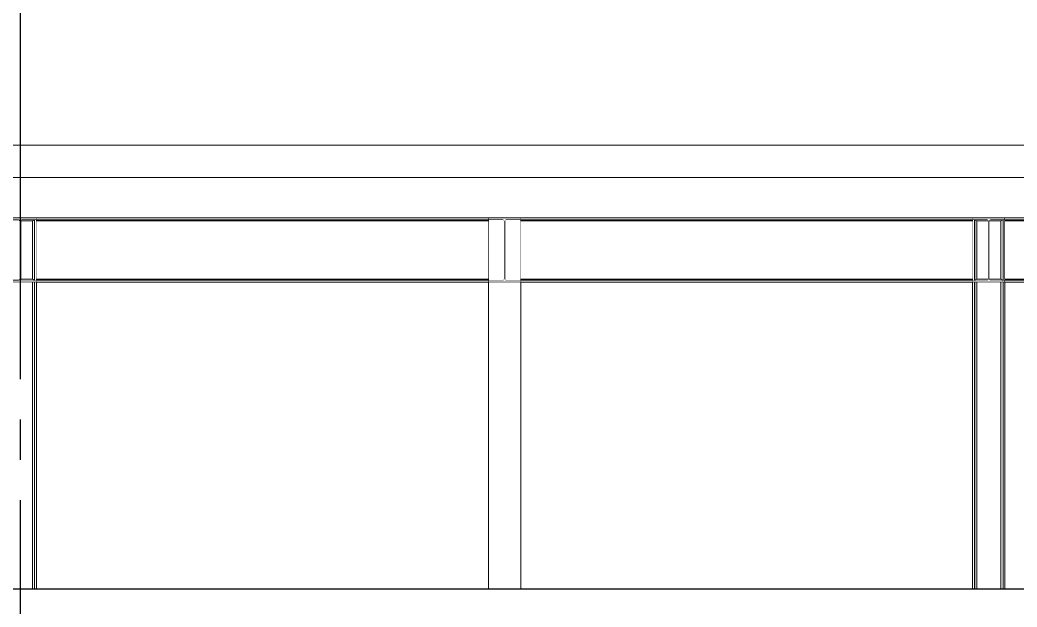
# Model space of a CAD drawing. Extents: x -3080 to 28500, y -1326 to 31609.
# Drawn here: x 13920 to 14538, y 27365 to 27728 of the extents above; entities that cross this region are included whole.
import ezdxf
from ezdxf.xclip import XClip

# ---------------------------------------------------------------- set-up
doc = ezdxf.new("R2010")
doc.units = 0
doc.header["$LTSCALE"] = 100
doc.header["$XCLIPFRAME"] = 2
doc.linetypes.add('188K-SM-07-F10-MECH-CR PIPE-Y2257103$0$X-S-FAB_SL ALL$0$COL-CEN-LIN', pattern=[3.25, 2.5, -0.25, 0.25, -0.25])
doc.linetypes.add('188K-SM-07-F10-MECH-CR PIPE-Y2257103$0$X-S-FAB_SL ALL$0$Wipeout_Contour', pattern=[1, 0, -1])
for name, color, linetype in [('0-xref', 8, 'Continuous'), ('188K-SM-07-F10-MECH-CR PIPE-Y2257103$0$X-S-FAB_SL ALL$0$ASP_1', 1, 'Continuous'), ('188K-SM-07-F10-MECH-CR PIPE-Y2257103$0$X-S-FAB_SL ALL$0$CCL', 15, '188K-SM-07-F10-MECH-CR PIPE-Y2257103$0$X-S-FAB_SL ALL$0$COL-CEN-LIN'), ('188K-SM-07-F10-MECH-CR PIPE-Y2257103$0$X-S-FAB_SL ALL$0$Hattch', 7, 'Continuous'), ('188K-SM-07-F10-MECH-CR PIPE-Y2257103$0$X-S-FAB_SL ALL$0$S-BEAM', 7, 'Continuous'), ('188K-SM-07-F10-MECH-CR PIPE-Y2257103$0$X-S-FAB_SL ALL$0$S-COL', 7, 'Continuous'), ('188K-SM-07-F10-MECH-CR PIPE-Y2257103$0$X-S-FAB_SL ALL$0$S-SLAB', 7, 'Continuous')]:
    doc.layers.add(name, color=color, linetype=linetype)

# ---------------------------------------------------------------- blocks, each defined once
blk = doc.blocks.new('188K-SM-07-F10-MECH-CR PIPE-Y2257103$0$X-S-FAB_SL ALL$0$剖面元素_242_3', base_point=(23061.26, -8263.06))
at = {"layer": '188K-SM-07-F10-MECH-CR PIPE-Y2257103$0$X-S-FAB_SL ALL$0$S-SLAB', "color": 15, "lineweight": 0}
for p, q in [((40656.26, -6943.06), (24906.26, -6943.06)), ((40656.26, -6963.06), (24906.26, -6963.06))]:
    blk.add_line(p, q, dxfattribs=at)
blk = doc.blocks.new('188K-SM-07-F10-MECH-CR PIPE-Y2257103$0$X-S-FAB_SL ALL$0$剖面元素_1307_3', base_point=(23061.26, -8263.06))
at = {"layer": '188K-SM-07-F10-MECH-CR PIPE-Y2257103$0$X-S-FAB_SL ALL$0$S-BEAM', "color": 2, "lineweight": 0}
for p, q in [((36971.26, -6988.06), (36971.26, -6989.36)), ((36991.26, -6988.06), (36971.26, -6988.06)), ((36991.26, -6988.06), (36991.26, -6989.36)), ((36971.26, -7026.76), (36971.26, -7028.06)), ((36991.26, -7028.06), (36971.26, -7028.06)), ((36991.26, -7026.76), (36991.26, -7028.06))]:
    blk.add_line(p, q, dxfattribs=at)
at = {"layer": '188K-SM-07-F10-MECH-CR PIPE-Y2257103$0$X-S-FAB_SL ALL$0$S-BEAM', "color": 2, "lineweight": 0, "flags": 128}
for points in [[(36980.69, -6989.54), (36980.26, -6989.36), (36971.26, -6989.36)], [(36980.69, -6989.54), (36980.86, -6989.96), (36980.86, -7026.16), (36980.69, -7026.59)], [(36981.84, -6989.54), (36981.66, -6989.96), (36981.66, -7026.16), (36981.84, -7026.59)], [(36991.26, -6989.36), (36982.26, -6989.36), (36981.84, -6989.54)], [(36980.69, -7026.59), (36980.26, -7026.76), (36971.26, -7026.76)], [(36981.84, -7026.59), (36982.26, -7026.76), (36991.26, -7026.76)]]:
    blk.add_lwpolyline(points, dxfattribs=at)
blk = doc.blocks.new('188K-SM-07-F10-MECH-CR PIPE-Y2257103$0$X-S-FAB_SL ALL$0$剖面元素_1308_3', base_point=(23061.26, -8263.06))
at = {"layer": '188K-SM-07-F10-MECH-CR PIPE-Y2257103$0$X-S-FAB_SL ALL$0$S-BEAM', "color": 2, "lineweight": 0}
for p, q in [((37271.26, -6988.06), (37271.26, -6989.36)), ((37291.26, -6988.06), (37271.26, -6988.06)), ((37291.26, -6988.06), (37291.26, -6989.36)), ((37271.26, -7026.76), (37271.26, -7028.06)), ((37291.26, -7028.06), (37271.26, -7028.06)), ((37291.26, -7026.76), (37291.26, -7028.06))]:
    blk.add_line(p, q, dxfattribs=at)
at = {"layer": '188K-SM-07-F10-MECH-CR PIPE-Y2257103$0$X-S-FAB_SL ALL$0$S-BEAM', "color": 2, "lineweight": 0, "flags": 128}
for points in [[(37280.69, -6989.54), (37280.26, -6989.36), (37271.26, -6989.36)], [(37280.69, -6989.54), (37280.86, -6989.96), (37280.86, -7026.16), (37280.69, -7026.59)], [(37281.84, -6989.54), (37281.66, -6989.96), (37281.66, -7026.16), (37281.84, -7026.59)], [(37291.26, -6989.36), (37282.26, -6989.36), (37281.84, -6989.54)], [(37280.69, -7026.59), (37280.26, -7026.76), (37271.26, -7026.76)], [(37281.84, -7026.59), (37282.26, -7026.76), (37291.26, -7026.76)]]:
    blk.add_lwpolyline(points, dxfattribs=at)
blk = doc.blocks.new('188K-SM-07-F10-MECH-CR PIPE-Y2257103$0$X-S-FAB_SL ALL$0$剖面元素_1311_3', base_point=(23061.26, -8263.06))
at = {"layer": '188K-SM-07-F10-MECH-CR PIPE-Y2257103$0$X-S-FAB_SL ALL$0$S-BEAM', "color": 2, "lineweight": 0}
for p, q in [((37571.26, -6988.06), (37571.26, -6989.36)), ((37591.26, -6988.06), (37571.26, -6988.06)), ((37591.26, -6988.06), (37591.26, -6989.36)), ((37571.26, -7026.76), (37571.26, -7028.06)), ((37591.26, -7028.06), (37571.26, -7028.06)), ((37591.26, -7026.76), (37591.26, -7028.06))]:
    blk.add_line(p, q, dxfattribs=at)
at = {"layer": '188K-SM-07-F10-MECH-CR PIPE-Y2257103$0$X-S-FAB_SL ALL$0$S-BEAM', "color": 2, "lineweight": 0, "flags": 128}
for points in [[(37580.69, -6989.54), (37580.26, -6989.36), (37571.26, -6989.36)], [(37580.69, -6989.54), (37580.86, -6989.96), (37580.86, -7026.16), (37580.69, -7026.59)], [(37581.84, -6989.54), (37581.66, -6989.96), (37581.66, -7026.16), (37581.84, -7026.59)], [(37591.26, -6989.36), (37582.26, -6989.36), (37581.84, -6989.54)], [(37580.69, -7026.59), (37580.26, -7026.76), (37571.26, -7026.76)], [(37581.84, -7026.59), (37582.26, -7026.76), (37591.26, -7026.76)]]:
    blk.add_lwpolyline(points, dxfattribs=at)
blk = doc.blocks.new('188K-SM-07-F10-MECH-CR PIPE-Y2257103$0$X-S-FAB_SL ALL$0$剖面元素_2078_3', base_point=(23061.26, -8263.06))
at = {"color": 254, "linetype": '188K-SM-07-F10-MECH-CR PIPE-Y2257103$0$X-S-FAB_SL ALL$0$Wipeout_Contour', "lineweight": 0, "ltscale": 150542.220377}
blk.add_wipeout([(36980.86, -6989.96), (36973.76, -6989.96), (36973.76, -7026.16), (36980.86, -7026.16)], dxfattribs=at).dxf.layer = '188K-SM-07-F10-MECH-CR PIPE-Y2257103$0$X-S-FAB_SL ALL$0$Hattch'
at = {"color": 254, "linetype": '188K-SM-07-F10-MECH-CR PIPE-Y2257103$0$X-S-FAB_SL ALL$0$Wipeout_Contour', "lineweight": 0, "ltscale": 150594.687834}
blk.add_wipeout([(36991.26, -6989.36), (36990.06, -6989.36), (36990.06, -7026.76), (36991.26, -7026.76)], dxfattribs=at).dxf.layer = '188K-SM-07-F10-MECH-CR PIPE-Y2257103$0$X-S-FAB_SL ALL$0$Hattch'
at = {"color": 254, "linetype": '188K-SM-07-F10-MECH-CR PIPE-Y2257103$0$X-S-FAB_SL ALL$0$Wipeout_Contour', "lineweight": 0, "ltscale": 150681.43662}
blk.add_wipeout([(36990.06, -7218.06), (36991.26, -7218.06), (36991.26, -7028.06), (36990.06, -7028.06)], dxfattribs=at).dxf.layer = '188K-SM-07-F10-MECH-CR PIPE-Y2257103$0$X-S-FAB_SL ALL$0$Hattch'
at = {"color": 254, "linetype": '188K-SM-07-F10-MECH-CR PIPE-Y2257103$0$X-S-FAB_SL ALL$0$Wipeout_Contour', "lineweight": 0, "ltscale": 150678.737868}
blk.add_wipeout([(36989.89, -7218.06), (36990.06, -7218.06), (36990.06, -7028.06), (36989.89, -7028.06)], dxfattribs=at).dxf.layer = '188K-SM-07-F10-MECH-CR PIPE-Y2257103$0$X-S-FAB_SL ALL$0$Hattch'
at = {"color": 254, "linetype": '188K-SM-07-F10-MECH-CR PIPE-Y2257103$0$X-S-FAB_SL ALL$0$Wipeout_Contour', "lineweight": 0, "ltscale": 150591.987528}
blk.add_wipeout([(36990.06, -6989.36), (36989.89, -6989.36), (36989.89, -7026.76), (36990.06, -7026.76)], dxfattribs=at).dxf.layer = '188K-SM-07-F10-MECH-CR PIPE-Y2257103$0$X-S-FAB_SL ALL$0$Hattch'
at = {"color": 254, "linetype": '188K-SM-07-F10-MECH-CR PIPE-Y2257103$0$X-S-FAB_SL ALL$0$Wipeout_Contour', "lineweight": 0, "ltscale": 301181.525763}
blk.add_wipeout([(36989.41, -7026.58), (36989.42, -7026.59), (36989.84, -7026.76), (36989.89, -7026.76), (36989.89, -6989.36), (36989.84, -6989.36), (36989.42, -6989.54), (36989.41, -6989.54)], dxfattribs=at).dxf.layer = '188K-SM-07-F10-MECH-CR PIPE-Y2257103$0$X-S-FAB_SL ALL$0$Hattch'
at = {"color": 254, "linetype": '188K-SM-07-F10-MECH-CR PIPE-Y2257103$0$X-S-FAB_SL ALL$0$Wipeout_Contour', "lineweight": 0, "ltscale": 150677.461329}
blk.add_wipeout([(36989.41, -7218.06), (36989.89, -7218.06), (36989.89, -7028.06), (36989.41, -7028.06)], dxfattribs=at).dxf.layer = '188K-SM-07-F10-MECH-CR PIPE-Y2257103$0$X-S-FAB_SL ALL$0$Hattch'
at = {"color": 254, "linetype": '188K-SM-07-F10-MECH-CR PIPE-Y2257103$0$X-S-FAB_SL ALL$0$Wipeout_Contour', "lineweight": 0, "ltscale": 150675.250291}
blk.add_wipeout([(36988.76, -7218.06), (36989.41, -7218.06), (36989.41, -7028.06), (36988.76, -7028.06)], dxfattribs=at).dxf.layer = '188K-SM-07-F10-MECH-CR PIPE-Y2257103$0$X-S-FAB_SL ALL$0$Hattch'
at = {"color": 254, "linetype": '188K-SM-07-F10-MECH-CR PIPE-Y2257103$0$X-S-FAB_SL ALL$0$Wipeout_Contour', "lineweight": 0, "ltscale": 150588.4972}
blk.add_wipeout([(36988.76, -6989.96), (36988.76, -7026.16), (36989.41, -7026.58), (36989.41, -6989.54)], dxfattribs=at).dxf.layer = '188K-SM-07-F10-MECH-CR PIPE-Y2257103$0$X-S-FAB_SL ALL$0$Hattch'
at = {"color": 254, "linetype": '188K-SM-07-F10-MECH-CR PIPE-Y2257103$0$X-S-FAB_SL ALL$0$Wipeout_Contour', "lineweight": 0, "ltscale": 150644.515372}
blk.add_wipeout([(36988.76, -7028.06), (36973.76, -7028.06), (36973.76, -7218.06), (36988.76, -7218.06)], dxfattribs=at).dxf.layer = '188K-SM-07-F10-MECH-CR PIPE-Y2257103$0$X-S-FAB_SL ALL$0$Hattch'
at = {"color": 254, "linetype": '188K-SM-07-F10-MECH-CR PIPE-Y2257103$0$X-S-FAB_SL ALL$0$Wipeout_Contour', "lineweight": 0, "ltscale": 150573.267811}
blk.add_wipeout([(36981.66, -6989.96), (36981.66, -7026.16), (36988.76, -7026.16), (36988.76, -6989.96)], dxfattribs=at).dxf.layer = '188K-SM-07-F10-MECH-CR PIPE-Y2257103$0$X-S-FAB_SL ALL$0$Hattch'
at = {"color": 254, "linetype": '188K-SM-07-F10-MECH-CR PIPE-Y2257103$0$X-S-FAB_SL ALL$0$Wipeout_Contour', "lineweight": 0, "ltscale": 150613.780339}
blk.add_wipeout([(36973.11, -7218.06), (36973.76, -7218.06), (36973.76, -7028.06), (36973.11, -7028.06)], dxfattribs=at).dxf.layer = '188K-SM-07-F10-MECH-CR PIPE-Y2257103$0$X-S-FAB_SL ALL$0$Hattch'
at = {"layer": '188K-SM-07-F10-MECH-CR PIPE-Y2257103$0$X-S-FAB_SL ALL$0$S-COL', "color": 8, "lineweight": 0}
for p, q in [((36988.76, -7026.16), (36988.76, -6989.96)), ((36990.06, -7026.76), (36990.06, -6989.36)), ((36991.26, -7026.76), (36991.26, -6989.36)), ((36988.76, -7218.06), (36988.76, -7028.06)), ((36990.06, -7218.06), (36990.06, -7028.06)), ((36991.26, -7218.06), (36991.26, -7028.06))]:
    blk.add_line(p, q, dxfattribs=at)
at = {"color": 254, "linetype": '188K-SM-07-F10-MECH-CR PIPE-Y2257103$0$X-S-FAB_SL ALL$0$Wipeout_Contour', "lineweight": 0, "ltscale": 150526.991839}
blk.add_wipeout([(36973.11, -7026.58), (36973.76, -7026.16), (36973.76, -6989.96), (36973.11, -6989.54)], dxfattribs=at).dxf.layer = '188K-SM-07-F10-MECH-CR PIPE-Y2257103$0$X-S-FAB_SL ALL$0$Hattch'
at = {"color": 254, "linetype": '188K-SM-07-F10-MECH-CR PIPE-Y2257103$0$X-S-FAB_SL ALL$0$Wipeout_Contour', "lineweight": 0, "ltscale": 150611.56934}
blk.add_wipeout([(36972.64, -7218.06), (36973.11, -7218.06), (36973.11, -7028.06), (36972.64, -7028.06)], dxfattribs=at).dxf.layer = '188K-SM-07-F10-MECH-CR PIPE-Y2257103$0$X-S-FAB_SL ALL$0$Hattch'
at = {"color": 254, "linetype": '188K-SM-07-F10-MECH-CR PIPE-Y2257103$0$X-S-FAB_SL ALL$0$Wipeout_Contour', "lineweight": 0, "ltscale": 301049.4562}
blk.add_wipeout([(36972.64, -6989.36), (36972.64, -7026.76), (36972.69, -7026.76), (36973.11, -7026.59), (36973.11, -7026.58), (36973.11, -6989.54), (36973.11, -6989.54), (36972.69, -6989.36)], dxfattribs=at).dxf.layer = '188K-SM-07-F10-MECH-CR PIPE-Y2257103$0$X-S-FAB_SL ALL$0$Hattch'
at = {"color": 254, "linetype": '188K-SM-07-F10-MECH-CR PIPE-Y2257103$0$X-S-FAB_SL ALL$0$Wipeout_Contour', "lineweight": 0, "ltscale": 150523.503047}
blk.add_wipeout([(36972.46, -6989.36), (36972.46, -7026.76), (36972.64, -7026.76), (36972.64, -6989.36)], dxfattribs=at).dxf.layer = '188K-SM-07-F10-MECH-CR PIPE-Y2257103$0$X-S-FAB_SL ALL$0$Hattch'
at = {"color": 254, "linetype": '188K-SM-07-F10-MECH-CR PIPE-Y2257103$0$X-S-FAB_SL ALL$0$Wipeout_Contour', "lineweight": 0, "ltscale": 150610.292819}
blk.add_wipeout([(36972.46, -7218.06), (36972.64, -7218.06), (36972.64, -7028.06), (36972.46, -7028.06)], dxfattribs=at).dxf.layer = '188K-SM-07-F10-MECH-CR PIPE-Y2257103$0$X-S-FAB_SL ALL$0$Hattch'
at = {"color": 254, "linetype": '188K-SM-07-F10-MECH-CR PIPE-Y2257103$0$X-S-FAB_SL ALL$0$Wipeout_Contour', "lineweight": 0, "ltscale": 150607.594126}
blk.add_wipeout([(36971.26, -7218.06), (36972.46, -7218.06), (36972.46, -7028.06), (36971.26, -7028.06)], dxfattribs=at).dxf.layer = '188K-SM-07-F10-MECH-CR PIPE-Y2257103$0$X-S-FAB_SL ALL$0$Hattch'
at = {"color": 254, "linetype": '188K-SM-07-F10-MECH-CR PIPE-Y2257103$0$X-S-FAB_SL ALL$0$Wipeout_Contour', "lineweight": 0, "ltscale": 150520.802799}
blk.add_wipeout([(36972.46, -6989.36), (36971.26, -6989.36), (36971.26, -7026.76), (36972.46, -7026.76)], dxfattribs=at).dxf.layer = '188K-SM-07-F10-MECH-CR PIPE-Y2257103$0$X-S-FAB_SL ALL$0$Hattch'
at = {"layer": '188K-SM-07-F10-MECH-CR PIPE-Y2257103$0$X-S-FAB_SL ALL$0$S-COL', "color": 8, "lineweight": 0}
for p, q in [((36971.26, -7026.76), (36971.26, -6989.36)), ((36972.46, -7026.76), (36972.46, -6989.36)), ((36973.76, -7026.16), (36973.76, -6989.96)), ((36971.26, -7218.06), (36971.26, -7028.06)), ((36972.46, -7218.06), (36972.46, -7028.06)), ((36973.76, -7218.06), (36973.76, -7028.06))]:
    blk.add_line(p, q, dxfattribs=at)
blk = doc.blocks.new('188K-SM-07-F10-MECH-CR PIPE-Y2257103$0$X-S-FAB_SL ALL$0$剖面元素_2109_3', base_point=(23061.26, -8263.06))
at = {"color": 254, "linetype": '188K-SM-07-F10-MECH-CR PIPE-Y2257103$0$X-S-FAB_SL ALL$0$Wipeout_Contour', "lineweight": 0, "ltscale": 152953.394052}
blk.add_wipeout([(37591.26, -6989.36), (37590.06, -6989.36), (37590.06, -7026.76), (37591.26, -7026.76)], dxfattribs=at).dxf.layer = '188K-SM-07-F10-MECH-CR PIPE-Y2257103$0$X-S-FAB_SL ALL$0$Hattch'
at = {"color": 254, "linetype": '188K-SM-07-F10-MECH-CR PIPE-Y2257103$0$X-S-FAB_SL ALL$0$Wipeout_Contour', "lineweight": 0, "ltscale": 152964.921944}
blk.add_wipeout([(37571.26, -7218.06), (37572.46, -7218.06), (37572.46, -7028.06), (37571.26, -7028.06)], dxfattribs=at).dxf.layer = '188K-SM-07-F10-MECH-CR PIPE-Y2257103$0$X-S-FAB_SL ALL$0$Hattch'
at = {"color": 254, "linetype": '188K-SM-07-F10-MECH-CR PIPE-Y2257103$0$X-S-FAB_SL ALL$0$Wipeout_Contour', "lineweight": 0, "ltscale": 152879.468417}
blk.add_wipeout([(37572.46, -6989.36), (37571.26, -6989.36), (37571.26, -7026.76), (37572.46, -7026.76)], dxfattribs=at).dxf.layer = '188K-SM-07-F10-MECH-CR PIPE-Y2257103$0$X-S-FAB_SL ALL$0$Hattch'
at = {"color": 254, "linetype": '188K-SM-07-F10-MECH-CR PIPE-Y2257103$0$X-S-FAB_SL ALL$0$Wipeout_Contour', "lineweight": 0, "ltscale": 153038.806316}
blk.add_wipeout([(37590.06, -7218.06), (37591.26, -7218.06), (37591.26, -7028.06), (37590.06, -7028.06)], dxfattribs=at).dxf.layer = '188K-SM-07-F10-MECH-CR PIPE-Y2257103$0$X-S-FAB_SL ALL$0$Hattch'
at = {"color": 254, "linetype": '188K-SM-07-F10-MECH-CR PIPE-Y2257103$0$X-S-FAB_SL ALL$0$Wipeout_Contour', "lineweight": 0, "ltscale": 152900.897785}
blk.add_wipeout([(37573.76, -6989.96), (37573.76, -7026.16), (37580.86, -7026.16), (37580.86, -6989.96)], dxfattribs=at).dxf.layer = '188K-SM-07-F10-MECH-CR PIPE-Y2257103$0$X-S-FAB_SL ALL$0$Hattch'
at = {"color": 254, "linetype": '188K-SM-07-F10-MECH-CR PIPE-Y2257103$0$X-S-FAB_SL ALL$0$Wipeout_Contour', "lineweight": 0, "ltscale": 152950.692264}
blk.add_wipeout([(37590.06, -6989.36), (37589.89, -6989.36), (37589.89, -7026.76), (37590.06, -7026.76)], dxfattribs=at).dxf.layer = '188K-SM-07-F10-MECH-CR PIPE-Y2257103$0$X-S-FAB_SL ALL$0$Hattch'
at = {"color": 254, "linetype": '188K-SM-07-F10-MECH-CR PIPE-Y2257103$0$X-S-FAB_SL ALL$0$Wipeout_Contour', "lineweight": 0, "ltscale": 153036.106035}
blk.add_wipeout([(37589.89, -7218.06), (37590.06, -7218.06), (37590.06, -7028.06), (37589.89, -7028.06)], dxfattribs=at).dxf.layer = '188K-SM-07-F10-MECH-CR PIPE-Y2257103$0$X-S-FAB_SL ALL$0$Hattch'
at = {"color": 254, "linetype": '188K-SM-07-F10-MECH-CR PIPE-Y2257103$0$X-S-FAB_SL ALL$0$Wipeout_Contour', "lineweight": 0, "ltscale": 305898.933886}
blk.add_wipeout([(37589.41, -7026.58), (37589.42, -7026.59), (37589.84, -7026.76), (37589.89, -7026.76), (37589.89, -6989.36), (37589.84, -6989.36), (37589.42, -6989.54), (37589.41, -6989.54)], dxfattribs=at).dxf.layer = '188K-SM-07-F10-MECH-CR PIPE-Y2257103$0$X-S-FAB_SL ALL$0$Hattch'
at = {"color": 254, "linetype": '188K-SM-07-F10-MECH-CR PIPE-Y2257103$0$X-S-FAB_SL ALL$0$Wipeout_Contour', "lineweight": 0, "ltscale": 153034.828772}
blk.add_wipeout([(37589.41, -7218.06), (37589.89, -7218.06), (37589.89, -7028.06), (37589.41, -7028.06)], dxfattribs=at).dxf.layer = '188K-SM-07-F10-MECH-CR PIPE-Y2257103$0$X-S-FAB_SL ALL$0$Hattch'
at = {"color": 254, "linetype": '188K-SM-07-F10-MECH-CR PIPE-Y2257103$0$X-S-FAB_SL ALL$0$Wipeout_Contour', "lineweight": 0, "ltscale": 152947.20003}
blk.add_wipeout([(37588.76, -7026.16), (37589.41, -7026.58), (37589.41, -6989.54), (37588.76, -6989.96)], dxfattribs=at).dxf.layer = '188K-SM-07-F10-MECH-CR PIPE-Y2257103$0$X-S-FAB_SL ALL$0$Hattch'
at = {"color": 254, "linetype": '188K-SM-07-F10-MECH-CR PIPE-Y2257103$0$X-S-FAB_SL ALL$0$Wipeout_Contour', "lineweight": 0, "ltscale": 153032.616481}
blk.add_wipeout([(37588.76, -7218.06), (37589.41, -7218.06), (37589.41, -7028.06), (37588.76, -7028.06)], dxfattribs=at).dxf.layer = '188K-SM-07-F10-MECH-CR PIPE-Y2257103$0$X-S-FAB_SL ALL$0$Hattch'
at = {"color": 254, "linetype": '188K-SM-07-F10-MECH-CR PIPE-Y2257103$0$X-S-FAB_SL ALL$0$Wipeout_Contour', "lineweight": 0, "ltscale": 153001.864129}
blk.add_wipeout([(37588.76, -7028.06), (37573.76, -7028.06), (37573.76, -7218.06), (37588.76, -7218.06)], dxfattribs=at).dxf.layer = '188K-SM-07-F10-MECH-CR PIPE-Y2257103$0$X-S-FAB_SL ALL$0$Hattch'
at = {"color": 254, "linetype": '188K-SM-07-F10-MECH-CR PIPE-Y2257103$0$X-S-FAB_SL ALL$0$Wipeout_Contour', "lineweight": 0, "ltscale": 152885.660871}
blk.add_wipeout([(37573.11, -7026.58), (37573.76, -7026.16), (37573.76, -6989.96), (37573.11, -6989.54)], dxfattribs=at).dxf.layer = '188K-SM-07-F10-MECH-CR PIPE-Y2257103$0$X-S-FAB_SL ALL$0$Hattch'
at = {"color": 254, "linetype": '188K-SM-07-F10-MECH-CR PIPE-Y2257103$0$X-S-FAB_SL ALL$0$Wipeout_Contour', "lineweight": 0, "ltscale": 152931.962275}
blk.add_wipeout([(37581.66, -6989.96), (37581.66, -7026.16), (37588.76, -7026.16), (37588.76, -6989.96)], dxfattribs=at).dxf.layer = '188K-SM-07-F10-MECH-CR PIPE-Y2257103$0$X-S-FAB_SL ALL$0$Hattch'
at = {"layer": '188K-SM-07-F10-MECH-CR PIPE-Y2257103$0$X-S-FAB_SL ALL$0$S-COL', "color": 8, "lineweight": 0}
for p, q in [((37588.76, -7026.16), (37588.76, -6989.96)), ((37590.06, -7026.76), (37590.06, -6989.36)), ((37591.26, -7026.76), (37591.26, -6989.36)), ((37588.76, -7218.06), (37588.76, -7028.06)), ((37590.06, -7218.06), (37590.06, -7028.06)), ((37591.26, -7218.06), (37591.26, -7028.06))]:
    blk.add_line(p, q, dxfattribs=at)
at = {"color": 254, "linetype": '188K-SM-07-F10-MECH-CR PIPE-Y2257103$0$X-S-FAB_SL ALL$0$Wipeout_Contour', "lineweight": 0, "ltscale": 152971.111668}
blk.add_wipeout([(37573.11, -7218.06), (37573.76, -7218.06), (37573.76, -7028.06), (37573.11, -7028.06)], dxfattribs=at).dxf.layer = '188K-SM-07-F10-MECH-CR PIPE-Y2257103$0$X-S-FAB_SL ALL$0$Hattch'
at = {"color": 254, "linetype": '188K-SM-07-F10-MECH-CR PIPE-Y2257103$0$X-S-FAB_SL ALL$0$Wipeout_Contour', "lineweight": 0, "ltscale": 305766.79175}
blk.add_wipeout([(37572.64, -6989.36), (37572.64, -7026.76), (37572.69, -7026.76), (37573.11, -7026.59), (37573.11, -7026.58), (37573.11, -6989.54), (37573.11, -6989.54), (37572.69, -6989.36)], dxfattribs=at).dxf.layer = '188K-SM-07-F10-MECH-CR PIPE-Y2257103$0$X-S-FAB_SL ALL$0$Hattch'
at = {"color": 254, "linetype": '188K-SM-07-F10-MECH-CR PIPE-Y2257103$0$X-S-FAB_SL ALL$0$Wipeout_Contour', "lineweight": 0, "ltscale": 152968.899414}
blk.add_wipeout([(37572.64, -7218.06), (37573.11, -7218.06), (37573.11, -7028.06), (37572.64, -7028.06)], dxfattribs=at).dxf.layer = '188K-SM-07-F10-MECH-CR PIPE-Y2257103$0$X-S-FAB_SL ALL$0$Hattch'
at = {"color": 254, "linetype": '188K-SM-07-F10-MECH-CR PIPE-Y2257103$0$X-S-FAB_SL ALL$0$Wipeout_Contour', "lineweight": 0, "ltscale": 152967.622169}
blk.add_wipeout([(37572.46, -7218.06), (37572.64, -7218.06), (37572.64, -7028.06), (37572.46, -7028.06)], dxfattribs=at).dxf.layer = '188K-SM-07-F10-MECH-CR PIPE-Y2257103$0$X-S-FAB_SL ALL$0$Hattch'
at = {"color": 254, "linetype": '188K-SM-07-F10-MECH-CR PIPE-Y2257103$0$X-S-FAB_SL ALL$0$Wipeout_Contour', "lineweight": 0, "ltscale": 152882.17015}
blk.add_wipeout([(37572.46, -6989.36), (37572.46, -7026.76), (37572.64, -7026.76), (37572.64, -6989.36)], dxfattribs=at).dxf.layer = '188K-SM-07-F10-MECH-CR PIPE-Y2257103$0$X-S-FAB_SL ALL$0$Hattch'
at = {"layer": '188K-SM-07-F10-MECH-CR PIPE-Y2257103$0$X-S-FAB_SL ALL$0$S-COL', "color": 8, "lineweight": 0}
for p, q in [((37571.26, -7026.76), (37571.26, -6989.36)), ((37572.46, -7026.76), (37572.46, -6989.36)), ((37573.76, -7026.16), (37573.76, -6989.96)), ((37571.26, -7218.06), (37571.26, -7028.06)), ((37572.46, -7218.06), (37572.46, -7028.06)), ((37573.76, -7218.06), (37573.76, -7028.06))]:
    blk.add_line(p, q, dxfattribs=at)
blk = doc.blocks.new('188K-SM-07-F10-MECH-CR PIPE-Y2257103$0$X-S-FAB_SL ALL$0$剖面元素_2116_3', base_point=(23061.26, -8263.06))
at = {"color": 254, "linetype": '188K-SM-07-F10-MECH-CR PIPE-Y2257103$0$X-S-FAB_SL ALL$0$Wipeout_Contour', "lineweight": 0, "ltscale": 303448.50654}
blk.add_wipeout([(37271.26, -7026.76), (37280.26, -7026.76), (37280.69, -7026.59), (37280.86, -7026.16), (37280.86, -6989.96), (37280.69, -6989.54), (37280.26, -6989.36), (37271.26, -6989.36)], dxfattribs=at).dxf.layer = '188K-SM-07-F10-MECH-CR PIPE-Y2257103$0$X-S-FAB_SL ALL$0$Hattch'
at = {"color": 254, "linetype": '188K-SM-07-F10-MECH-CR PIPE-Y2257103$0$X-S-FAB_SL ALL$0$Wipeout_Contour', "lineweight": 0, "ltscale": 151823.022808}
blk.add_wipeout([(37291.26, -7028.06), (37271.26, -7028.06), (37271.26, -7218.06), (37291.26, -7218.06)], dxfattribs=at).dxf.layer = '188K-SM-07-F10-MECH-CR PIPE-Y2257103$0$X-S-FAB_SL ALL$0$Hattch'
at = {"layer": '188K-SM-07-F10-MECH-CR PIPE-Y2257103$0$X-S-FAB_SL ALL$0$S-COL', "color": 8, "lineweight": 0}
for p, q in [((37271.26, -7026.76), (37271.26, -6989.36)), ((37271.26, -7218.06), (37271.26, -7028.06))]:
    blk.add_line(p, q, dxfattribs=at)
at = {"color": 254, "linetype": '188K-SM-07-F10-MECH-CR PIPE-Y2257103$0$X-S-FAB_SL ALL$0$Wipeout_Contour', "lineweight": 0, "ltscale": 303499.198407}
blk.add_wipeout([(37281.66, -6989.96), (37281.66, -7026.16), (37281.84, -7026.59), (37282.26, -7026.76), (37291.26, -7026.76), (37291.26, -6989.36), (37282.26, -6989.36), (37281.84, -6989.54)], dxfattribs=at).dxf.layer = '188K-SM-07-F10-MECH-CR PIPE-Y2257103$0$X-S-FAB_SL ALL$0$Hattch'
at = {"layer": '188K-SM-07-F10-MECH-CR PIPE-Y2257103$0$X-S-FAB_SL ALL$0$S-COL', "color": 8, "lineweight": 0}
for p, q in [((37291.26, -7026.76), (37291.26, -6989.36)), ((37291.26, -7218.06), (37291.26, -7028.06))]:
    blk.add_line(p, q, dxfattribs=at)
blk = doc.blocks.new('188K-SM-07-F10-MECH-CR PIPE-Y2257103$0$X-S-FAB_SL ALL$0$剖面元素_2119_3', base_point=(23061.26, -8263.06))
at = {"color": 254, "linetype": '188K-SM-07-F10-MECH-CR PIPE-Y2257103$0$X-S-FAB_SL ALL$0$Wipeout_Contour', "lineweight": 0, "ltscale": 150561.868113}
blk.add_wipeout([(36981.84, -6989.54), (36989.42, -6989.54), (36989.84, -6989.36), (36982.26, -6989.36)], dxfattribs=at).dxf.layer = '188K-SM-07-F10-MECH-CR PIPE-Y2257103$0$X-S-FAB_SL ALL$0$Hattch'
at = {"color": 254, "linetype": '188K-SM-07-F10-MECH-CR PIPE-Y2257103$0$X-S-FAB_SL ALL$0$Wipeout_Contour', "lineweight": 0, "ltscale": 152312.43199}
blk.add_wipeout([(37291.26, -6988.06), (37291.26, -6989.36), (37571.26, -6989.36), (37571.26, -6988.06)], dxfattribs=at).dxf.layer = '188K-SM-07-F10-MECH-CR PIPE-Y2257103$0$X-S-FAB_SL ALL$0$Hattch'
at = {"color": 254, "linetype": '188K-SM-07-F10-MECH-CR PIPE-Y2257103$0$X-S-FAB_SL ALL$0$Wipeout_Contour', "lineweight": 0, "ltscale": 152920.777684}
blk.add_wipeout([(37581.84, -6989.54), (37589.42, -6989.54), (37589.84, -6989.36), (37582.26, -6989.36)], dxfattribs=at).dxf.layer = '188K-SM-07-F10-MECH-CR PIPE-Y2257103$0$X-S-FAB_SL ALL$0$Hattch'
at = {"color": 254, "linetype": '188K-SM-07-F10-MECH-CR PIPE-Y2257103$0$X-S-FAB_SL ALL$0$Wipeout_Contour', "lineweight": 0, "ltscale": 150589.587855}
blk.add_wipeout([(36989.42, -7026.59), (36981.84, -7026.59), (36982.26, -7026.76), (36989.84, -7026.76)], dxfattribs=at).dxf.layer = '188K-SM-07-F10-MECH-CR PIPE-Y2257103$0$X-S-FAB_SL ALL$0$Hattch'
at = {"color": 254, "linetype": '188K-SM-07-F10-MECH-CR PIPE-Y2257103$0$X-S-FAB_SL ALL$0$Wipeout_Contour', "lineweight": 0, "ltscale": 152948.069906}
blk.add_wipeout([(37589.42, -7026.59), (37581.84, -7026.59), (37582.26, -7026.76), (37589.84, -7026.76)], dxfattribs=at).dxf.layer = '188K-SM-07-F10-MECH-CR PIPE-Y2257103$0$X-S-FAB_SL ALL$0$Hattch'
at = {"color": 254, "linetype": '188K-SM-07-F10-MECH-CR PIPE-Y2257103$0$X-S-FAB_SL ALL$0$Wipeout_Contour', "lineweight": 0, "ltscale": 188203.918381}
blk.add_wipeout([(36981.84, -6989.54), (36981.66, -6989.96), (36988.76, -6989.96), (36989.41, -6989.54), (36989.42, -6989.54)], dxfattribs=at).dxf.layer = '188K-SM-07-F10-MECH-CR PIPE-Y2257103$0$X-S-FAB_SL ALL$0$Hattch'
at = {"color": 254, "linetype": '188K-SM-07-F10-MECH-CR PIPE-Y2257103$0$X-S-FAB_SL ALL$0$Wipeout_Contour', "lineweight": 0, "ltscale": 152312.973697}
blk.add_wipeout([(37291.26, -6989.36), (37291.26, -6989.54), (37571.26, -6989.54), (37571.26, -6989.36)], dxfattribs=at).dxf.layer = '188K-SM-07-F10-MECH-CR PIPE-Y2257103$0$X-S-FAB_SL ALL$0$Hattch'
at = {"color": 254, "linetype": '188K-SM-07-F10-MECH-CR PIPE-Y2257103$0$X-S-FAB_SL ALL$0$Wipeout_Contour', "lineweight": 0, "ltscale": 188238.269692}
blk.add_wipeout([(36988.76, -7026.16), (36981.66, -7026.16), (36981.84, -7026.59), (36989.42, -7026.59), (36989.41, -7026.58)], dxfattribs=at).dxf.layer = '188K-SM-07-F10-MECH-CR PIPE-Y2257103$0$X-S-FAB_SL ALL$0$Hattch'
at = {"color": 254, "linetype": '188K-SM-07-F10-MECH-CR PIPE-Y2257103$0$X-S-FAB_SL ALL$0$Wipeout_Contour', "lineweight": 0, "ltscale": 151132.977791}
blk.add_wipeout([(37271.26, -6988.06), (36991.26, -6988.06), (36991.26, -6989.36), (37271.26, -6989.36)], dxfattribs=at).dxf.layer = '188K-SM-07-F10-MECH-CR PIPE-Y2257103$0$X-S-FAB_SL ALL$0$Hattch'
at = {"color": 254, "linetype": '188K-SM-07-F10-MECH-CR PIPE-Y2257103$0$X-S-FAB_SL ALL$0$Wipeout_Contour', "lineweight": 0, "ltscale": 152313.193978}
blk.add_wipeout([(37291.26, -6989.54), (37291.26, -6989.96), (37571.26, -6989.96), (37571.26, -6989.54)], dxfattribs=at).dxf.layer = '188K-SM-07-F10-MECH-CR PIPE-Y2257103$0$X-S-FAB_SL ALL$0$Hattch'
at = {"color": 254, "linetype": '188K-SM-07-F10-MECH-CR PIPE-Y2257103$0$X-S-FAB_SL ALL$0$Wipeout_Contour', "lineweight": 0, "ltscale": 151161.687869}
blk.add_wipeout([(37271.26, -7026.76), (36991.26, -7026.76), (36991.26, -7028.06), (37271.26, -7028.06)], dxfattribs=at).dxf.layer = '188K-SM-07-F10-MECH-CR PIPE-Y2257103$0$X-S-FAB_SL ALL$0$Hattch'
at = {"color": 254, "linetype": '188K-SM-07-F10-MECH-CR PIPE-Y2257103$0$X-S-FAB_SL ALL$0$Wipeout_Contour', "lineweight": 0, "ltscale": 152326.673656}
blk.add_wipeout([(37291.26, -6989.96), (37291.26, -7026.16), (37571.26, -7026.16), (37571.26, -6989.96)], dxfattribs=at).dxf.layer = '188K-SM-07-F10-MECH-CR PIPE-Y2257103$0$X-S-FAB_SL ALL$0$Hattch'
at = {"color": 254, "linetype": '188K-SM-07-F10-MECH-CR PIPE-Y2257103$0$X-S-FAB_SL ALL$0$Wipeout_Contour', "lineweight": 0, "ltscale": 151161.139014}
blk.add_wipeout([(36991.26, -7026.59), (36991.26, -7026.76), (37271.26, -7026.76), (37271.26, -7026.59)], dxfattribs=at).dxf.layer = '188K-SM-07-F10-MECH-CR PIPE-Y2257103$0$X-S-FAB_SL ALL$0$Hattch'
at = {"color": 254, "linetype": '188K-SM-07-F10-MECH-CR PIPE-Y2257103$0$X-S-FAB_SL ALL$0$Wipeout_Contour', "lineweight": 0, "ltscale": 152884.788538}
blk.add_wipeout([(37580.26, -6989.36), (37572.69, -6989.36), (37573.11, -6989.54), (37580.69, -6989.54)], dxfattribs=at).dxf.layer = '188K-SM-07-F10-MECH-CR PIPE-Y2257103$0$X-S-FAB_SL ALL$0$Hattch'
at = {"color": 254, "linetype": '188K-SM-07-F10-MECH-CR PIPE-Y2257103$0$X-S-FAB_SL ALL$0$Wipeout_Contour', "lineweight": 0, "ltscale": 151160.915893}
blk.add_wipeout([(36991.26, -7026.16), (36991.26, -7026.59), (37271.26, -7026.59), (37271.26, -7026.16)], dxfattribs=at).dxf.layer = '188K-SM-07-F10-MECH-CR PIPE-Y2257103$0$X-S-FAB_SL ALL$0$Hattch'
at = {"color": 254, "linetype": '188K-SM-07-F10-MECH-CR PIPE-Y2257103$0$X-S-FAB_SL ALL$0$Wipeout_Contour', "lineweight": 0, "ltscale": 152340.153781}
blk.add_wipeout([(37291.26, -7026.59), (37571.26, -7026.59), (37571.26, -7026.16), (37291.26, -7026.16)], dxfattribs=at).dxf.layer = '188K-SM-07-F10-MECH-CR PIPE-Y2257103$0$X-S-FAB_SL ALL$0$Hattch'
at = {"color": 254, "linetype": '188K-SM-07-F10-MECH-CR PIPE-Y2257103$0$X-S-FAB_SL ALL$0$Wipeout_Contour', "lineweight": 0, "ltscale": 151147.330584}
blk.add_wipeout([(36991.26, -6989.96), (36991.26, -7026.16), (37271.26, -7026.16), (37271.26, -6989.96)], dxfattribs=at).dxf.layer = '188K-SM-07-F10-MECH-CR PIPE-Y2257103$0$X-S-FAB_SL ALL$0$Hattch'
at = {"color": 254, "linetype": '188K-SM-07-F10-MECH-CR PIPE-Y2257103$0$X-S-FAB_SL ALL$0$Wipeout_Contour', "lineweight": 0, "ltscale": 191152.553836}
blk.add_wipeout([(37581.84, -6989.54), (37581.66, -6989.96), (37588.76, -6989.96), (37589.41, -6989.54), (37589.42, -6989.54)], dxfattribs=at).dxf.layer = '188K-SM-07-F10-MECH-CR PIPE-Y2257103$0$X-S-FAB_SL ALL$0$Hattch'
at = {"color": 254, "linetype": '188K-SM-07-F10-MECH-CR PIPE-Y2257103$0$X-S-FAB_SL ALL$0$Wipeout_Contour', "lineweight": 0, "ltscale": 152340.375179}
blk.add_wipeout([(37291.26, -7026.59), (37291.26, -7026.76), (37571.26, -7026.76), (37571.26, -7026.59)], dxfattribs=at).dxf.layer = '188K-SM-07-F10-MECH-CR PIPE-Y2257103$0$X-S-FAB_SL ALL$0$Hattch'
at = {"layer": '188K-SM-07-F10-MECH-CR PIPE-Y2257103$0$X-S-FAB_SL ALL$0$S-BEAM', "color": 8, "lineweight": 0}
for p, q in [((36988.76, -7026.16), (36981.66, -7026.16)), ((36989.41, -7026.58), (36988.76, -7026.16)), ((36989.84, -7026.76), (36989.42, -7026.59)), ((37271.26, -7026.16), (36991.26, -7026.16)), ((37271.26, -7026.76), (36991.26, -7026.76)), ((37271.26, -7028.06), (36991.26, -7028.06))]:
    blk.add_line(p, q, dxfattribs=at)
at = {"color": 254, "linetype": '188K-SM-07-F10-MECH-CR PIPE-Y2257103$0$X-S-FAB_SL ALL$0$Wipeout_Contour', "lineweight": 0, "ltscale": 151133.745724}
blk.add_wipeout([(36991.26, -6989.54), (36991.26, -6989.96), (37271.26, -6989.96), (37271.26, -6989.54)], dxfattribs=at).dxf.layer = '188K-SM-07-F10-MECH-CR PIPE-Y2257103$0$X-S-FAB_SL ALL$0$Hattch'
at = {"color": 254, "linetype": '188K-SM-07-F10-MECH-CR PIPE-Y2257103$0$X-S-FAB_SL ALL$0$Wipeout_Contour', "lineweight": 0, "ltscale": 191104.696707}
blk.add_wipeout([(37573.11, -6989.54), (37573.11, -6989.54), (37573.76, -6989.96), (37580.86, -6989.96), (37580.69, -6989.54)], dxfattribs=at).dxf.layer = '188K-SM-07-F10-MECH-CR PIPE-Y2257103$0$X-S-FAB_SL ALL$0$Hattch'
at = {"color": 254, "linetype": '188K-SM-07-F10-MECH-CR PIPE-Y2257103$0$X-S-FAB_SL ALL$0$Wipeout_Contour', "lineweight": 0, "ltscale": 153492.204707}
blk.add_wipeout([(37871.26, -6988.06), (37591.26, -6988.06), (37591.26, -6989.36), (37871.26, -6989.36)], dxfattribs=at).dxf.layer = '188K-SM-07-F10-MECH-CR PIPE-Y2257103$0$X-S-FAB_SL ALL$0$Hattch'
at = {"color": 254, "linetype": '188K-SM-07-F10-MECH-CR PIPE-Y2257103$0$X-S-FAB_SL ALL$0$Wipeout_Contour', "lineweight": 0, "ltscale": 152340.919783}
blk.add_wipeout([(37291.26, -7026.76), (37291.26, -7028.06), (37571.26, -7028.06), (37571.26, -7026.76)], dxfattribs=at).dxf.layer = '188K-SM-07-F10-MECH-CR PIPE-Y2257103$0$X-S-FAB_SL ALL$0$Hattch'
at = {"layer": '188K-SM-07-F10-MECH-CR PIPE-Y2257103$0$X-S-FAB_SL ALL$0$S-BEAM', "color": 8, "lineweight": 0}
for p, q in [((37571.26, -6988.06), (37291.26, -6988.06)), ((37571.26, -6989.36), (37291.26, -6989.36)), ((37571.26, -6989.96), (37291.26, -6989.96)), ((37573.11, -6989.54), (37572.69, -6989.36)), ((37573.11, -6989.54), (37573.76, -6989.96)), ((37573.76, -6989.96), (37580.86, -6989.96))]:
    blk.add_line(p, q, dxfattribs=at)
at = {"color": 254, "linetype": '188K-SM-07-F10-MECH-CR PIPE-Y2257103$0$X-S-FAB_SL ALL$0$Wipeout_Contour', "lineweight": 0, "ltscale": 151133.523729}
blk.add_wipeout([(36991.26, -6989.36), (36991.26, -6989.54), (37271.26, -6989.54), (37271.26, -6989.36)], dxfattribs=at).dxf.layer = '188K-SM-07-F10-MECH-CR PIPE-Y2257103$0$X-S-FAB_SL ALL$0$Hattch'
at = {"color": 254, "linetype": '188K-SM-07-F10-MECH-CR PIPE-Y2257103$0$X-S-FAB_SL ALL$0$Wipeout_Contour', "lineweight": 0, "ltscale": 152912.087184}
blk.add_wipeout([(37572.69, -7026.76), (37580.26, -7026.76), (37580.69, -7026.59), (37573.11, -7026.59)], dxfattribs=at).dxf.layer = '188K-SM-07-F10-MECH-CR PIPE-Y2257103$0$X-S-FAB_SL ALL$0$Hattch'
at = {"layer": '188K-SM-07-F10-MECH-CR PIPE-Y2257103$0$X-S-FAB_SL ALL$0$S-BEAM', "color": 8, "lineweight": 0}
for p, q in [((36981.66, -6989.96), (36988.76, -6989.96)), ((36988.76, -6989.96), (36989.41, -6989.54)), ((36989.84, -6989.36), (36989.42, -6989.54)), ((37271.26, -6988.06), (36991.26, -6988.06)), ((37271.26, -6989.36), (36991.26, -6989.36)), ((37271.26, -6989.96), (36991.26, -6989.96))]:
    blk.add_line(p, q, dxfattribs=at)
at = {"color": 254, "linetype": '188K-SM-07-F10-MECH-CR PIPE-Y2257103$0$X-S-FAB_SL ALL$0$Wipeout_Contour', "lineweight": 0, "ltscale": 191138.526731}
blk.add_wipeout([(37573.11, -7026.59), (37580.69, -7026.59), (37580.86, -7026.16), (37573.76, -7026.16), (37573.11, -7026.58)], dxfattribs=at).dxf.layer = '188K-SM-07-F10-MECH-CR PIPE-Y2257103$0$X-S-FAB_SL ALL$0$Hattch'
at = {"layer": '188K-SM-07-F10-MECH-CR PIPE-Y2257103$0$X-S-FAB_SL ALL$0$S-BEAM', "color": 8, "lineweight": 0}
for p, q in [((37571.26, -7026.16), (37291.26, -7026.16)), ((37571.26, -7026.76), (37291.26, -7026.76)), ((37571.26, -7028.06), (37291.26, -7028.06)), ((37573.11, -7026.59), (37572.69, -7026.76)), ((37573.76, -7026.16), (37573.11, -7026.58))]:
    blk.add_line(p, q, dxfattribs=at)
at = {"color": 254, "linetype": '188K-SM-07-F10-MECH-CR PIPE-Y2257103$0$X-S-FAB_SL ALL$0$Wipeout_Contour', "lineweight": 0, "ltscale": 191186.375352}
blk.add_wipeout([(37588.76, -7026.16), (37581.66, -7026.16), (37581.84, -7026.59), (37589.42, -7026.59), (37589.41, -7026.58)], dxfattribs=at).dxf.layer = '188K-SM-07-F10-MECH-CR PIPE-Y2257103$0$X-S-FAB_SL ALL$0$Hattch'
at = {"layer": '188K-SM-07-F10-MECH-CR PIPE-Y2257103$0$X-S-FAB_SL ALL$0$S-BEAM', "color": 8, "lineweight": 0}
blk.add_line((37580.86, -7026.16), (37573.76, -7026.16), dxfattribs=at)
at = {"color": 254, "linetype": '188K-SM-07-F10-MECH-CR PIPE-Y2257103$0$X-S-FAB_SL ALL$0$Wipeout_Contour', "lineweight": 0, "ltscale": 153520.473571}
blk.add_wipeout([(37871.26, -7026.76), (37591.26, -7026.76), (37591.26, -7028.06), (37871.26, -7028.06)], dxfattribs=at).dxf.layer = '188K-SM-07-F10-MECH-CR PIPE-Y2257103$0$X-S-FAB_SL ALL$0$Hattch'
at = {"color": 254, "linetype": '188K-SM-07-F10-MECH-CR PIPE-Y2257103$0$X-S-FAB_SL ALL$0$Wipeout_Contour', "lineweight": 0, "ltscale": 153519.93315}
blk.add_wipeout([(37591.26, -7026.59), (37591.26, -7026.76), (37871.26, -7026.76), (37871.26, -7026.59)], dxfattribs=at).dxf.layer = '188K-SM-07-F10-MECH-CR PIPE-Y2257103$0$X-S-FAB_SL ALL$0$Hattch'
at = {"color": 254, "linetype": '188K-SM-07-F10-MECH-CR PIPE-Y2257103$0$X-S-FAB_SL ALL$0$Wipeout_Contour', "lineweight": 0, "ltscale": 153519.713458}
blk.add_wipeout([(37591.26, -7026.16), (37591.26, -7026.59), (37871.26, -7026.59), (37871.26, -7026.16)], dxfattribs=at).dxf.layer = '188K-SM-07-F10-MECH-CR PIPE-Y2257103$0$X-S-FAB_SL ALL$0$Hattch'
at = {"color": 254, "linetype": '188K-SM-07-F10-MECH-CR PIPE-Y2257103$0$X-S-FAB_SL ALL$0$Wipeout_Contour', "lineweight": 0, "ltscale": 153506.336923}
blk.add_wipeout([(37591.26, -6989.96), (37591.26, -7026.16), (37871.26, -7026.16), (37871.26, -6989.96)], dxfattribs=at).dxf.layer = '188K-SM-07-F10-MECH-CR PIPE-Y2257103$0$X-S-FAB_SL ALL$0$Hattch'
at = {"layer": '188K-SM-07-F10-MECH-CR PIPE-Y2257103$0$X-S-FAB_SL ALL$0$S-BEAM', "color": 8, "lineweight": 0}
for p, q in [((37588.76, -7026.16), (37581.66, -7026.16)), ((37589.41, -7026.58), (37588.76, -7026.16)), ((37589.84, -7026.76), (37589.42, -7026.59)), ((37871.26, -7026.16), (37591.26, -7026.16)), ((37871.26, -7026.76), (37591.26, -7026.76)), ((37871.26, -7028.06), (37591.26, -7028.06))]:
    blk.add_line(p, q, dxfattribs=at)
at = {"color": 254, "linetype": '188K-SM-07-F10-MECH-CR PIPE-Y2257103$0$X-S-FAB_SL ALL$0$Wipeout_Contour', "lineweight": 0, "ltscale": 153492.960836}
blk.add_wipeout([(37591.26, -6989.54), (37591.26, -6989.96), (37871.26, -6989.96), (37871.26, -6989.54)], dxfattribs=at).dxf.layer = '188K-SM-07-F10-MECH-CR PIPE-Y2257103$0$X-S-FAB_SL ALL$0$Hattch'
at = {"color": 254, "linetype": '188K-SM-07-F10-MECH-CR PIPE-Y2257103$0$X-S-FAB_SL ALL$0$Wipeout_Contour', "lineweight": 0, "ltscale": 153492.742253}
blk.add_wipeout([(37591.26, -6989.36), (37591.26, -6989.54), (37871.26, -6989.54), (37871.26, -6989.36)], dxfattribs=at).dxf.layer = '188K-SM-07-F10-MECH-CR PIPE-Y2257103$0$X-S-FAB_SL ALL$0$Hattch'
at = {"layer": '188K-SM-07-F10-MECH-CR PIPE-Y2257103$0$X-S-FAB_SL ALL$0$S-BEAM', "color": 8, "lineweight": 0}
for p, q in [((37581.66, -6989.96), (37588.76, -6989.96)), ((37588.76, -6989.96), (37589.41, -6989.54)), ((37589.84, -6989.36), (37589.42, -6989.54)), ((37871.26, -6988.06), (37591.26, -6988.06)), ((37871.26, -6989.36), (37591.26, -6989.36)), ((37871.26, -6989.96), (37591.26, -6989.96))]:
    blk.add_line(p, q, dxfattribs=at)
blk = doc.blocks.new('188K-SM-07-F10-MECH-CR PIPE-Y2257103$0$X-S-FAB_SL ALL$0$A$C2e9ab586')
at = {"layer": '188K-SM-07-F10-MECH-CR PIPE-Y2257103$0$X-S-FAB_SL ALL$0$S-BEAM', "lineweight": 0}
for name in ['188K-SM-07-F10-MECH-CR PIPE-Y2257103$0$X-S-FAB_SL ALL$0$剖面元素_1307_3', '188K-SM-07-F10-MECH-CR PIPE-Y2257103$0$X-S-FAB_SL ALL$0$剖面元素_1308_3', '188K-SM-07-F10-MECH-CR PIPE-Y2257103$0$X-S-FAB_SL ALL$0$剖面元素_1311_3']:
    blk.add_blockref(name, (-28106.39, 285), dxfattribs=at)
at = {"layer": '188K-SM-07-F10-MECH-CR PIPE-Y2257103$0$X-S-FAB_SL ALL$0$S-SLAB', "lineweight": 0}
blk.add_blockref('188K-SM-07-F10-MECH-CR PIPE-Y2257103$0$X-S-FAB_SL ALL$0$剖面元素_242_3', (-28106.39, 285), dxfattribs=at)
at = {"layer": '188K-SM-07-F10-MECH-CR PIPE-Y2257103$0$X-S-FAB_SL ALL$0$S-COL', "lineweight": 0}
for name in ['188K-SM-07-F10-MECH-CR PIPE-Y2257103$0$X-S-FAB_SL ALL$0$剖面元素_2078_3', '188K-SM-07-F10-MECH-CR PIPE-Y2257103$0$X-S-FAB_SL ALL$0$剖面元素_2116_3', '188K-SM-07-F10-MECH-CR PIPE-Y2257103$0$X-S-FAB_SL ALL$0$剖面元素_2109_3']:
    blk.add_blockref(name, (-28106.39, 285), dxfattribs=at)
at = {"layer": '188K-SM-07-F10-MECH-CR PIPE-Y2257103$0$X-S-FAB_SL ALL$0$S-BEAM', "lineweight": 0}
blk.add_blockref('188K-SM-07-F10-MECH-CR PIPE-Y2257103$0$X-S-FAB_SL ALL$0$剖面元素_2119_3', (-28106.39, 285), dxfattribs=at)
blk = doc.blocks.new('188K-SM-07-F10-MECH-CR PIPE-Y2257103$0$X-S-FAB_SL ALL$0$A$Ceb448ab1')
at = {"layer": '188K-SM-07-F10-MECH-CR PIPE-Y2257103$0$X-S-FAB_SL ALL$0$CCL'}
blk.add_line((13920, 3600), (13920, 0), dxfattribs=at)
blk = doc.blocks.new('188K-SM-07-F10-MECH-CR PIPE-Y2257103$0$X-S-FAB_SL ALL')
at = {"layer": '188K-SM-07-F10-MECH-CR PIPE-Y2257103$0$X-S-FAB_SL ALL$0$ASP_1'}
blk.add_blockref('188K-SM-07-F10-MECH-CR PIPE-Y2257103$0$X-S-FAB_SL ALL$0$A$C2e9ab586', (23632.864, -73288.977), dxfattribs=at)
blk.add_line((-2728.521, -71958.977), (19076.479, -71958.977), dxfattribs=at)
at = {"layer": '188K-SM-07-F10-MECH-CR PIPE-Y2257103$0$X-S-FAB_SL ALL$0$CCL'}
blk.add_blockref('188K-SM-07-F10-MECH-CR PIPE-Y2257103$0$X-S-FAB_SL ALL$0$A$Ceb448ab1', (-4473.521, -73553.977), dxfattribs=at)
blk = doc.blocks.new('188K-SM-07-F10-MECH-CR PIPE-Y2257103')
ref = blk.add_blockref('188K-SM-07-F10-MECH-CR PIPE-Y2257103$0$X-S-FAB_SL ALL', (4473.521, 99334.763))
XClip(ref).set_block_clipping_path([(-7553.4648570136, -75341.9369645483), (24026.2025623869, -67725.7696244382)])

msp = doc.modelspace()

# ---------------------------------------------------------------- block references
at = {"layer": '0-xref'}
msp.add_blockref('188K-SM-07-F10-MECH-CR PIPE-Y2257103', (0, 0), dxfattribs=at)

doc.saveas('drawing.dxf')
